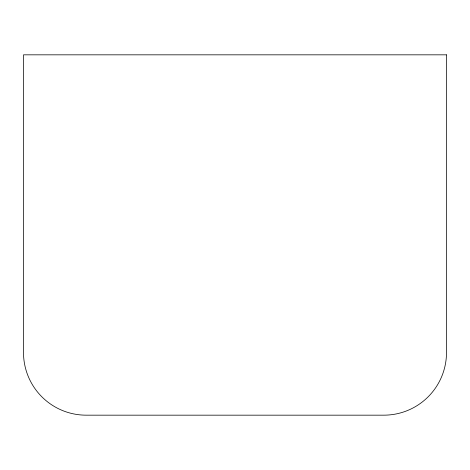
<?xml version="1.0" encoding="UTF-8"?>
<svg xmlns="http://www.w3.org/2000/svg" width="470" height="470" viewBox="0 0 470 470"><rect width="100%" height="100%" fill="white"/><g stroke="black" fill="none" stroke-linecap="round" stroke-linejoin="round"><path stroke-width="0.7" d="M446.5 54.831L23.5 54.831L23.5 352.5A62.669 62.669 0 0 0 86.169 415.169L383.831 415.169A62.669 62.669 0 0 0 446.5 352.5L446.5 54.831"/></g></svg>
